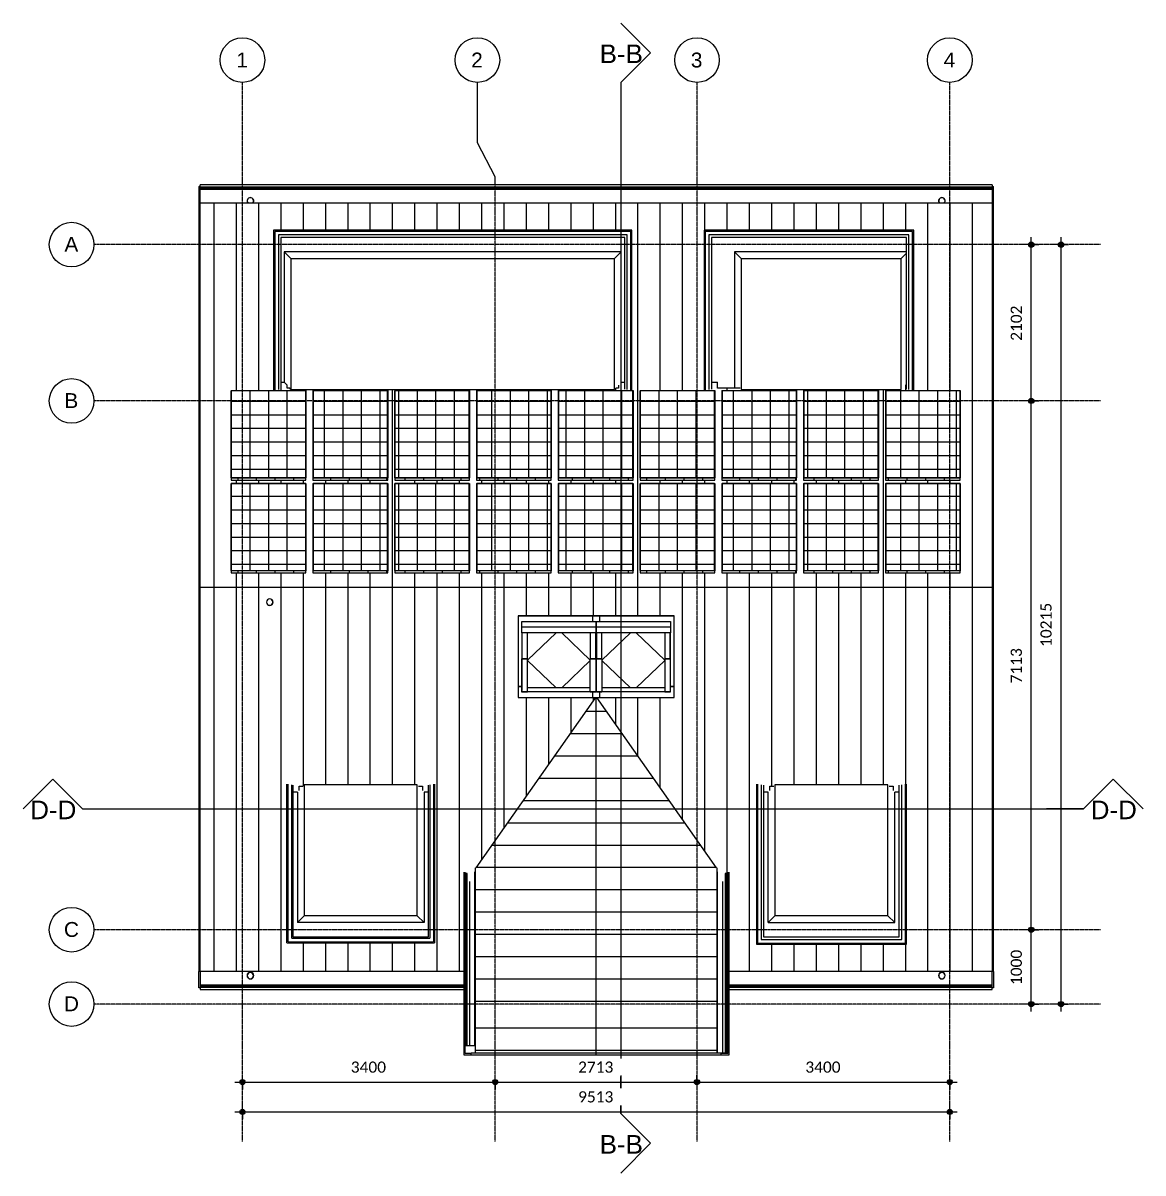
# Model space of a CAD drawing. Header units: millimetres. Extents: x -8591 to 211781, y -3000 to 31870.
# Drawn here: x 74489 to 89551, y -1411 to 14056 of the extents above; entities that cross this region are included whole.
import ezdxf

# ---------------------------------------------------------------- set-up
doc = ezdxf.new("R2010")
doc.units = ezdxf.units.MM
doc.linetypes.add('grid', pattern=[24, 15, -3, 3, -3])
for name, color, linetype, lineweight in [('A-ANNO-DIMS', 211, 'Continuous', 9), ('A-ANNO-DIMS-100', 211, 'Continuous', 9), ('A-DETL-MBND', 5, 'Continuous', 9), ('A-GENM', 13, 'Continuous', 9), ('A-GLAZ', 151, 'Continuous', 9), ('A-ROOF', 132, 'Continuous', 9), ('A-ROOF-OTLN', 132, 'Continuous', 9), ('A-ROOF-PATT', 132, 'Continuous', 35), ('G-ANNO-SYMB', 111, 'Continuous', 9), ('S-COLS', 52, 'Continuous', 9), ('S-GRID', 1, 'Continuous', 9), ('S-GRID-IDEN', 1, 'Continuous', 9)]:
    doc.layers.add(name, color=color, linetype=linetype, lineweight=lineweight)
doc.styles.add('Arial', font='arial.ttf', dxfattribs={"height": 250})
doc.styles.add('Arial_1', font='arial.ttf', dxfattribs={"height": 200})
doc.styles.add('Calibri', font='calibri.ttf', dxfattribs={"height": 150})
doc.dimstyles.new('00_BR_maatvoering_1_5mm', dxfattribs={"dimscale": 304.8, "dimtxt": 176.602264, "dimasz": 0.918635, "dimexe": 0.328084, "dimexo": 0.0625, "dimgap": 0.229659, "dimtad": 1, "dimdec": 0, "dimzin": 0, "dimdsep": 46, "dimtxsty": 'Calibri', "dimblk1": 'DOTSMALL', "dimblk2": 'DOTSMALL', "dimsah": 1, "dimcen": 0.09, "dimdle": 0.328084, "dimazin": 0, "dimtfac": 1, "dimtdec": 4, "dimtix": 1, "dimtmove": 0, "dimatfit": 3, "dimfxl": 0.328084, "dimfxlon": 1, "dimtvp": 1, "dimtfill": 1, "dimtolj": 1, "dimtzin": 0, "dimarcsym": 2})

# ---------------------------------------------------------------- blocks, each defined once
blk = doc.blocks.new('Zonnepaneel - Zonnepaneel gebouw 1000x1600-406884-Dakaanzicht')
at = {"layer": 'A-GENM'}
h = blk.add_hatch(dxfattribs=at)
h.set_pattern_fill('FP_131', color=256, style=0, pattern_type=2)
h.set_pattern_definition([(270, (3630.52, 8523.85), (250, 2e-14), []), (0, (3630.52, 8523.85), (0, 182.838), [])])
h.paths.add_polyline_path([(4634, 7937), (4634, 9111), (3628, 9111), (3628, 7937), (4229, 7937)])
h.paths.add_polyline_path([(4631, 7939), (3631, 7939), (3631, 9109), (4631, 9109), (4631, 8161)])
h = blk.add_hatch(dxfattribs=at)
h.set_pattern_fill('FP_132', color=256, style=0, pattern_type=2)
h.set_pattern_definition([(0, (4542.9, 8604.8), (0, 182.838), []), (90, (4542.9, 8604.8), (-250, 2e-14), [])])
h.paths.add_polyline_path([(4631, 7939), (4631, 9109), (3631, 9109), (3631, 7939), (4229, 7939)])
h = blk.add_hatch(dxfattribs=at)
h.set_pattern_fill('FP_130', color=256, style=0, pattern_type=2)
h.set_pattern_definition([(0, (3630.52, 7936.58), (0, 170.5), []), (90, (3630.52, 7936.58), (-250, 2e-14), [])])
h.paths.add_polyline_path([(4634, 7909), (4634, 7937), (3628, 7937), (3628, 7909), (4229, 7909)])
for p, q in [((3628, 9111), (4634, 9111)), ((3628, 9111), (3628, 7937)), ((4631, 9109), (3631, 9109)), ((3631, 7939), (3631, 9109)), ((4631, 9109), (3631, 9109)), ((3631, 9109), (3631, 7939)), ((4631, 7939), (4631, 9109)), ((4631, 7939), (4631, 9109)), ((4634, 9111), (4634, 7937)), ((4634, 7937), (3628, 7937)), ((3628, 7937), (3628, 7909)), ((3628, 7909), (4634, 7909)), ((3631, 7939), (4631, 7939)), ((3631, 7939), (4631, 7939)), ((4634, 7909), (4634, 7937))]:
    blk.add_line(p, q, dxfattribs=at)
blk = doc.blocks.new('28_EB_HWA_grote slag - TRON60x2_5-3479251-Dakaanzicht')
at = {"layer": 'A-DETL-MBND'}
for radius, start, end in [(45, 50.8296, 180), (42.5, 48.16, 180), (42.5, 180, 311.84), (45, 180, 309.1704)]:
    blk.add_arc((-127, 0), radius, start, end, dxfattribs=at)
blk = doc.blocks.new('28_EB_HWA_grote slag - TRON60x2_5-3479252-Dakaanzicht')
at = {"layer": 'A-DETL-MBND'}
for radius, start, end in [(45, 360, 180), (42.5, 0, 180), (42.5, 180, 0), (45, 180, 360)]:
    blk.add_arc((-127, 0), radius, start, end, dxfattribs=at)
blk = doc.blocks.new('28_EB_HWA_grote slag - TRON60x2_5-V26-Dakaanzicht')
at = {"layer": 'A-DETL-MBND'}
for radius, start, end in [(45, 50.8296, 180), (42.5, 48.16, 180), (42.5, 180, 311.3685), (45, 180, 309.1704)]:
    blk.add_arc((-127, 0), radius, start, end, dxfattribs=at)
blk = doc.blocks.new('roof-windowsveluxgglintegra---de - Default-2137562-Dakaanzicht')
at = {"layer": 'A-GLAZ'}
for p, q in [((-1313, 6084), (-213, 6084)), ((-1313, 6084), (-1313, 6081)), ((-213, 6081), (-1313, 6081)), ((-1313, 6081), (-1313, 5130)), ((-213, 6084), (-213, 6081)), ((-213, 6008), (-213, 6081)), ((-1263, 6008), (-263, 6008)), ((-1263, 5928), (-1263, 6008)), ((-1263, 5852), (-1263, 5928)), ((-263, 5928), (-1263, 5928)), ((-263, 6008), (-263, 5928)), ((-263, 5928), (-263, 5852)), ((-1263, 5852), (-1263, 5079)), ((-263, 5852), (-1263, 5852)), ((-1260, 5852), (-1260, 5504)), ((-801, 5852), (-1185, 5485)), ((-1185, 5504), (-1185, 5852)), ((-725, 5852), (-341, 5485)), ((-341, 5852), (-341, 5504)), ((-266, 5504), (-266, 5852)), ((-263, 5079), (-263, 5852)), ((-1260, 5504), (-1185, 5504)), ((-1260, 5067), (-1260, 5504)), ((-1185, 5504), (-1260, 5504)), ((-1185, 5067), (-1185, 5504)), ((-1185, 5482), (-801, 5116)), ((-341, 5482), (-725, 5116)), ((-341, 5504), (-266, 5504)), ((-341, 5067), (-341, 5504)), ((-266, 5504), (-341, 5504)), ((-266, 5504), (-266, 5067)), ((-1313, 5130), (-1263, 5130)), ((-1263, 5130), (-1313, 5130)), ((-1313, 5130), (-1313, 4984)), ((-341, 5113), (-1185, 5113)), ((-1313, 4984), (-267, 4984)), ((-1260, 5079), (-1263, 5079)), ((-1260, 5055), (-1260, 5067)), ((-1260, 5067), (-1185, 5067)), ((-1185, 5055), (-1260, 5055)), ((-1185, 5067), (-1185, 5055)), ((-341, 5059), (-1185, 5059)), ((-341, 5055), (-341, 5067)), ((-341, 5067), (-266, 5067)), ((-266, 5055), (-341, 5055)), ((-263, 5079), (-266, 5079)), ((-266, 5067), (-266, 5055)), ((-259, 4984), (-213, 4984)), ((-213, 4984), (-213, 5055))]:
    blk.add_line(p, q, dxfattribs=at)
blk = doc.blocks.new('28_EB_HWA_grote slag - TRON60x2_5-V27-Dakaanzicht')
at = {"layer": 'A-DETL-MBND'}
for radius, start, end in [(45, 360, 180), (45, 180, 360), (42.5, 0, 180), (42.5, 180, 360)]:
    blk.add_arc((-127, 0), radius, start, end, dxfattribs=at)
blk = doc.blocks.new('roof-windowsveluxgglintegra---de - Default-3534261-Dakaanzicht')
at = {"layer": 'A-GLAZ'}
for p, q in [((-313, 6084), (787, 6084)), ((-313, 6081), (-313, 6084)), ((787, 6081), (-313, 6081)), ((-313, 6081), (-313, 6008)), ((787, 6081), (787, 6084)), ((787, 5130), (787, 6081)), ((-263, 6008), (737, 6008)), ((-263, 5928), (-263, 6008)), ((-263, 5852), (-263, 5928)), ((737, 5928), (-263, 5928)), ((737, 6008), (737, 5928)), ((737, 5928), (737, 5852)), ((-263, 5852), (-263, 5079)), ((737, 5852), (-263, 5852)), ((-260, 5852), (-260, 5504)), ((199, 5852), (-185, 5485)), ((-185, 5504), (-185, 5852)), ((275, 5852), (659, 5485)), ((659, 5852), (659, 5504)), ((734, 5504), (734, 5852)), ((737, 5079), (737, 5852)), ((-260, 5504), (-185, 5504)), ((-260, 5067), (-260, 5504)), ((-185, 5504), (-260, 5504)), ((-185, 5504), (-185, 5067)), ((-185, 5482), (199, 5116)), ((659, 5482), (275, 5116)), ((659, 5504), (734, 5504)), ((659, 5504), (659, 5067)), ((734, 5504), (659, 5504)), ((734, 5504), (734, 5067)), ((659, 5113), (-185, 5113)), ((737, 5130), (787, 5130)), ((787, 5130), (737, 5130)), ((787, 4984), (787, 5130)), ((-313, 5055), (-313, 4984)), ((-313, 4984), (-267, 4984)), ((-260, 5079), (-263, 5079)), ((-260, 5055), (-260, 5067)), ((-260, 5067), (-185, 5067)), ((-185, 5055), (-260, 5055)), ((-259, 4984), (787, 4984)), ((-185, 5067), (-185, 5055)), ((659, 5059), (-185, 5059)), ((659, 5067), (734, 5067)), ((659, 5055), (659, 5067)), ((734, 5055), (659, 5055)), ((737, 5079), (734, 5079)), ((734, 5067), (734, 5055))]:
    blk.add_line(p, q, dxfattribs=at)
blk = doc.blocks.new('Grid - r_3_0mm-1753543-Dakaanzicht')
at = {"layer": 'S-GRID-IDEN'}
blk.add_circle((0, 0), 3, dxfattribs=at)
blk = doc.blocks.new('Section - gesloten pijl _ viewname _ sheetnumber-464714-Dakaanzicht')
at = {"layer": 'G-ANNO-SYMB'}
for p, q in [((-4, 4), (-8, 0)), ((0, 0), (-4, 4)), ((0, 0), (5, 0))]:
    blk.add_line(p, q, dxfattribs=at)
blk = doc.blocks.new('DIMBLOCK45-Dakaanzicht')
at = {"layer": 'A-ANNO-DIMS-100'}
h = blk.add_hatch(color=256, dxfattribs=at)
edge = h.paths.add_edge_path()
edge.add_arc((77440, -189), 35, 0, 360)
h = blk.add_hatch(color=256, dxfattribs=at)
edge = h.paths.add_edge_path()
edge.add_arc((80840, -189), 35, 0, 360)
for p, q in [((77440, -189), (77440, -89)), ((80840, -189), (80840, -89)), ((77340, -189), (80840, -189)), ((77440, -189), (77440, -289)), ((80840, -189), (80840, -289))]:
    blk.add_line(p, q, dxfattribs=at)
for centre in [(77440, -189), (80840, -189)]:
    blk.add_circle(centre, 35, dxfattribs=at)
at = {"layer": 'A-ANNO-DIMS-100', "color": 0, "insert": (78897, 88), "char_height": 150, "width": 583.66, "attachment_point": 1, "line_spacing_factor": 1.158048, "style": 'Calibri', "bg_fill": 3, "box_fill_scale": 1.25, "bg_fill_color": 256, "bg_fill_true_color": 13158600, "bg_fill_transparency": 0}
blk.add_mtext('3400', dxfattribs=at)
blk = doc.blocks.new('_DotSmall')
at = {"color": 0, "linetype": 'ByBlock', "const_width": 0.5}
blk.add_lwpolyline([(-0.0625, 0, 1), (0.0625, 0, 1)], format="xyb", close=True, dxfattribs=at)
blk = doc.blocks.new('DIMBLOCK46-Dakaanzicht')
at = {"layer": 'A-ANNO-DIMS-100'}
h = blk.add_hatch(color=256, dxfattribs=at)
edge = h.paths.add_edge_path()
edge.add_arc((80840, -189), 35, 0, 360)
h = blk.add_hatch(color=256, dxfattribs=at)
edge = h.paths.add_edge_path()
edge.add_arc((83553, -189), 35, 0, 360)
for p, q in [((80840, -189), (80840, -89)), ((83553, -189), (83553, -89)), ((80840, -189), (83553, -189)), ((80840, -189), (80840, -289)), ((83553, -189), (83553, -289))]:
    blk.add_line(p, q, dxfattribs=at)
for centre in [(80840, -189), (83553, -189)]:
    blk.add_circle(centre, 35, dxfattribs=at)
at = {"layer": 'A-ANNO-DIMS-100', "color": 0, "insert": (81954, 88), "char_height": 150, "width": 583.66, "attachment_point": 1, "line_spacing_factor": 1.158048, "style": 'Calibri', "bg_fill": 3, "box_fill_scale": 1.25, "bg_fill_color": 256, "bg_fill_true_color": 13158600, "bg_fill_transparency": 0}
blk.add_mtext('2713', dxfattribs=at)
blk = doc.blocks.new('DIMBLOCK47-Dakaanzicht')
at = {"layer": 'A-ANNO-DIMS-100'}
h = blk.add_hatch(color=256, dxfattribs=at)
edge = h.paths.add_edge_path()
edge.add_arc((83553, -189), 35, 0, 360)
h = blk.add_hatch(color=256, dxfattribs=at)
edge = h.paths.add_edge_path()
edge.add_arc((86953, -189), 35, 0, 360)
for p, q in [((83553, -189), (83553, -89)), ((86953, -189), (86953, -89)), ((83553, -189), (87053, -189)), ((83553, -189), (83553, -289)), ((86953, -189), (86953, -289))]:
    blk.add_line(p, q, dxfattribs=at)
for centre in [(83553, -189), (86953, -189)]:
    blk.add_circle(centre, 35, dxfattribs=at)
at = {"layer": 'A-ANNO-DIMS-100', "color": 0, "insert": (85010, 88), "char_height": 150, "width": 583.66, "attachment_point": 1, "line_spacing_factor": 1.158048, "style": 'Calibri', "bg_fill": 3, "box_fill_scale": 1.25, "bg_fill_color": 256, "bg_fill_true_color": 13158600, "bg_fill_transparency": 0}
blk.add_mtext('3400', dxfattribs=at)
blk = doc.blocks.new('DIMBLOCK48-Dakaanzicht')
at = {"layer": 'A-ANNO-DIMS-100'}
h = blk.add_hatch(color=256, dxfattribs=at)
edge = h.paths.add_edge_path()
edge.add_arc((77440, -589), 35, 0, 360)
h = blk.add_hatch(color=256, dxfattribs=at)
edge = h.paths.add_edge_path()
edge.add_arc((86953, -589), 35, 0, 360)
for p, q in [((77340, -589), (87053, -589)), ((77440, -589), (77440, -489)), ((77440, -589), (77440, -689)), ((86953, -589), (86953, -489)), ((86953, -589), (86953, -689))]:
    blk.add_line(p, q, dxfattribs=at)
for centre in [(77440, -589), (86953, -589)]:
    blk.add_circle(centre, 35, dxfattribs=at)
at = {"layer": 'A-ANNO-DIMS-100', "color": 0, "insert": (81954, -312), "char_height": 150, "width": 583.66, "attachment_point": 1, "line_spacing_factor": 1.158048, "style": 'Calibri', "bg_fill": 3, "box_fill_scale": 1.25, "bg_fill_color": 256, "bg_fill_true_color": 13158600, "bg_fill_transparency": 0}
blk.add_mtext('9513', dxfattribs=at)
blk = doc.blocks.new('DIMBLOCK49-Dakaanzicht')
at = {"layer": 'A-ANNO-DIMS-100'}
h = blk.add_hatch(color=256, dxfattribs=at)
edge = h.paths.add_edge_path()
edge.add_arc((88049, 1860), 35, 0, 360)
h = blk.add_hatch(color=256, dxfattribs=at)
edge = h.paths.add_edge_path()
edge.add_arc((88049, 860), 35, 0, 360)
for p, q in [((88049, 1860), (87949, 1860)), ((88049, 760), (88049, 1860)), ((88049, 1860), (88149, 1860)), ((88049, 860), (87949, 860)), ((88049, 860), (88149, 860))]:
    blk.add_line(p, q, dxfattribs=at)
for centre in [(88049, 1860), (88049, 860)]:
    blk.add_circle(centre, 35, dxfattribs=at)
at = {"layer": 'A-ANNO-DIMS-100', "color": 0, "insert": (87772, 1117), "char_height": 150, "width": 583.66, "attachment_point": 1, "rotation": 90, "line_spacing_factor": 1.158048, "style": 'Calibri', "bg_fill": 3, "box_fill_scale": 1.25, "bg_fill_color": 256, "bg_fill_true_color": 13158600, "bg_fill_transparency": 0}
blk.add_mtext('1000', dxfattribs=at)
blk = doc.blocks.new('DIMBLOCK50-Dakaanzicht')
at = {"layer": 'A-ANNO-DIMS-100'}
h = blk.add_hatch(color=256, dxfattribs=at)
edge = h.paths.add_edge_path()
edge.add_arc((88049, 8973), 35, 0, 360)
h = blk.add_hatch(color=256, dxfattribs=at)
edge = h.paths.add_edge_path()
edge.add_arc((88049, 1860), 35, 0, 360)
for p, q in [((88049, 8973), (87949, 8973)), ((88049, 1860), (88049, 8973)), ((88049, 8973), (88149, 8973)), ((88049, 1860), (87949, 1860)), ((88049, 1860), (88149, 1860))]:
    blk.add_line(p, q, dxfattribs=at)
for centre in [(88049, 8973), (88049, 1860)]:
    blk.add_circle(centre, 35, dxfattribs=at)
at = {"layer": 'A-ANNO-DIMS-100', "color": 0, "insert": (87772, 5174), "char_height": 150, "width": 583.66, "attachment_point": 1, "rotation": 90, "line_spacing_factor": 1.158048, "style": 'Calibri', "bg_fill": 3, "box_fill_scale": 1.25, "bg_fill_color": 256, "bg_fill_true_color": 13158600, "bg_fill_transparency": 0}
blk.add_mtext('7113', dxfattribs=at)
blk = doc.blocks.new('DIMBLOCK51-Dakaanzicht')
at = {"layer": 'A-ANNO-DIMS-100'}
h = blk.add_hatch(color=256, dxfattribs=at)
edge = h.paths.add_edge_path()
edge.add_arc((88049, 11075), 35, 0, 360)
h = blk.add_hatch(color=256, dxfattribs=at)
edge = h.paths.add_edge_path()
edge.add_arc((88049, 8973), 35, 0, 360)
for p, q in [((88049, 8973), (88049, 11175)), ((88049, 11075), (87949, 11075)), ((88049, 11075), (88149, 11075)), ((88049, 8973), (87949, 8973)), ((88049, 8973), (88149, 8973))]:
    blk.add_line(p, q, dxfattribs=at)
for centre in [(88049, 11075), (88049, 8973)]:
    blk.add_circle(centre, 35, dxfattribs=at)
at = {"layer": 'A-ANNO-DIMS-100', "color": 0, "insert": (87772, 9781), "char_height": 150, "width": 583.66, "attachment_point": 1, "rotation": 90, "line_spacing_factor": 1.158048, "style": 'Calibri', "bg_fill": 3, "box_fill_scale": 1.25, "bg_fill_color": 256, "bg_fill_true_color": 13158600, "bg_fill_transparency": 0}
blk.add_mtext('2102', dxfattribs=at)
blk = doc.blocks.new('DIMBLOCK52-Dakaanzicht')
at = {"layer": 'A-ANNO-DIMS-100'}
h = blk.add_hatch(color=256, dxfattribs=at)
edge = h.paths.add_edge_path()
edge.add_arc((88449, 11075), 35, 0, 360)
h = blk.add_hatch(color=256, dxfattribs=at)
edge = h.paths.add_edge_path()
edge.add_arc((88449, 860), 35, 0, 360)
for p, q in [((88449, 760), (88449, 11175)), ((88449, 11075), (88349, 11075)), ((88449, 11075), (88549, 11075)), ((88449, 860), (88349, 860)), ((88449, 860), (88549, 860))]:
    blk.add_line(p, q, dxfattribs=at)
for centre in [(88449, 11075), (88449, 860)]:
    blk.add_circle(centre, 35, dxfattribs=at)
at = {"layer": 'A-ANNO-DIMS-100', "color": 0, "insert": (88172, 5664), "char_height": 150, "width": 729.57, "attachment_point": 1, "rotation": 90, "line_spacing_factor": 1.158048, "style": 'Calibri', "bg_fill": 3, "box_fill_scale": 1.25, "bg_fill_color": 256, "bg_fill_true_color": 13158600, "bg_fill_transparency": 0}
blk.add_mtext('10215', dxfattribs=at)

msp = doc.modelspace()

# ---------------------------------------------------------------- hatches: boundary and pattern name
at = {"layer": 'A-ROOF-PATT', "lineweight": 9}
h = msp.add_hatch(dxfattribs=at)
h.set_pattern_fill('FP_90', color=256, style=0, pattern_type=2)
h.set_pattern_definition([(270, (82459.56, 4745.2), (300, 2e-14), [])])
h.paths.add_polyline_path([(78258.1, 6467.8), (87521.7, 6467.8), (87521.7, 11633.8), (76871.9, 11633.8), (76871.9, 6467.8), (77611.5, 6467.8)])
h.paths.add_polyline_path([(85993.1, 6661.6), (84987.1, 6661.6), (84987.1, 7863.4), (85993.1, 7863.4), (85993.1, 6665.8)])
h.paths.add_polyline_path([(87090.1, 6661.6), (86087.1, 6661.6), (86087.1, 7863.4), (87093.1, 7863.4), (87093.1, 6661.6)])
h.paths.add_polyline_path([(84893.1, 6661.6), (83887.1, 6661.6), (83887.1, 7863.4), (84893.1, 7863.4), (84893.1, 6665.8)])
h.paths.add_polyline_path([(83793.1, 6661.6), (82787.1, 6661.6), (82787.1, 7863.4), (83793.1, 7863.4), (83793.1, 6665.8)])
h.paths.add_polyline_path([(82690.1, 6661.6), (81687.1, 6661.6), (81687.1, 7863.4), (82693.1, 7863.4), (82693.1, 6661.6)])
h.paths.add_polyline_path([(80619.1, 6661.6), (80587.1, 6661.6), (80587.1, 7863.4), (81593.1, 7863.4), (81593.1, 6661.6), (80622.1, 6661.6)])
h.paths.add_polyline_path([(80493.1, 6661.6), (79487.1, 6661.6), (79487.1, 7863.4), (80493.1, 7863.4), (80493.1, 6663.7)])
h.paths.add_polyline_path([(79390.1, 6661.6), (78387.1, 6661.6), (78387.1, 7863.4), (79393.1, 7863.4), (79393.1, 6661.6)])
h.paths.add_polyline_path([(77287.1, 6661.6), (77287.1, 7863.4), (78293.1, 7863.4), (78293.1, 6661.6), (77290.1, 6661.6)])
h.paths.add_polyline_path([(85680.4, 7909.3), (84987.1, 7909.3), (84987.1, 9111.1), (85993.1, 9111.1), (85993.1, 7909.3), (85705.9, 7909.3)])
h.paths.add_polyline_path([(87090.1, 7909.3), (86087.1, 7909.3), (86087.1, 9111.1), (87093.1, 9111.1), (87093.1, 7909.3)])
h.paths.add_polyline_path([(84167.5, 7909.3), (83887.1, 7909.3), (83887.1, 9111.1), (84893.1, 9111.1), (84893.1, 7909.3), (84671.8, 7909.3)])
h.paths.add_polyline_path([(82693.1, 7909.3), (81687.1, 7909.3), (81687.1, 9111.1), (82693.1, 9111.1), (82693.1, 7913.5)])
h.paths.add_polyline_path([(83793.1, 7909.3), (82787.1, 7909.3), (82787.1, 9111.1), (83793.1, 9111.1), (83793.1, 7913.5)])
h.paths.add_polyline_path([(81561.1, 7909.3), (80587.1, 7909.3), (80587.1, 9111.1), (81593.1, 9111.1), (81593.1, 7909.3), (81590.1, 7909.3)])
h.paths.add_polyline_path([(77533.5, 7909.3), (77287.1, 7909.3), (77287.1, 9111.1), (78293.1, 9111.1), (78293.1, 7909.3), (77611.5, 7909.3)])
h.paths.add_polyline_path([(78390.1, 7909.3), (78387.1, 7909.3), (78387.1, 9111.1), (79393.1, 9111.1), (79393.1, 7909.3), (78419.1, 7909.3)])
h.paths.add_polyline_path([(80458.1, 7909.3), (79487.1, 7909.3), (79487.1, 9111.1), (80493.1, 9111.1), (80493.1, 7909.3), (80461.1, 7909.3)])
h.paths.add_polyline_path([(83663.2, 9115.6), (83649.8, 9115.6), (83649.8, 11268.8), (86467.8, 11268.8), (86467.8, 9115.6), (86452.8, 9115.6), (86452.8, 9127.4), (86404.3, 9127.4), (86404.3, 9129), (86370.8, 9129), (86370.8, 9203.1), (86300.8, 9127.9), (84148.8, 9127.9), (84132.4, 9145.4), (83830.8, 9145.4), (83830.8, 9224.5), (83746.8, 9224.5), (83746.8, 9129), (83713.3, 9129), (83713.3, 9127.4), (83664.8, 9127.4), (83664.8, 9115.6)])
h.paths.add_polyline_path([(82677.8, 9115.6), (82662.8, 9115.6), (82662.8, 9127.4), (82614.3, 9127.4), (82614.3, 9129), (82580.8, 9129), (82580.8, 9224.5), (82534.8, 9224.5), (82496.8, 9183.7), (82496.8, 9145.4), (82461.1, 9145.4), (82444.8, 9127.9), (78092.8, 9127.9), (78076.5, 9145.4), (78040.8, 9145.4), (78040.8, 9183.7), (78002.8, 9224.5), (77956.8, 9224.5), (77956.8, 9129), (77923.3, 9127.9), (77923.3, 9127.4), (77874.8, 9127.4), (77874.8, 9115.6), (77859.8, 9115.6), (77859.8, 11268.8), (82677.8, 11268.8), (82677.8, 9127.4)])
h = msp.add_hatch(dxfattribs=at)
h.set_pattern_fill('FP_91', color=256, style=0, pattern_type=2)
h.set_pattern_definition([(90, (82459.56, 1271.46), (-300, 2e-14), [])])
h.paths.add_polyline_path([(84167.5, 1301.9), (87521.7, 1301.9), (87521.7, 6467.8), (76871.9, 6467.8), (76871.9, 1301.9), (80418.3, 1301.9), (80418.3, 2633.2), (80437.3, 2633.2), (80437.3, 1301.9), (80445.3, 1301.9), (80445.3, 2625.8), (80458, 2625.8), (80458, 2615.6), (80460.4, 2615.6), (80498.5, 2508.9), (80567.1, 2508.9), (80567.1, 2639.4), (80570.3, 2639.4), (80570.3, 2693), (80577.8, 2693), (82187.5, 4983.7), (81146.8, 4983.7), (81146.8, 6084.1), (83246.8, 6084.1), (83246.8, 4983.7), (82206.1, 4983.7), (83815.7, 2693), (83823.3, 2693), (83823.3, 2639.4), (83826.4, 2639.4), (83826.4, 2508.9), (83895.1, 2508.9), (83933.2, 2615.6), (83935.6, 2615.6), (83935.6, 2625.8), (83948.3, 2625.8), (83948.3, 1301.9), (83967.4, 1301.9), (83967.4, 2633.2), (83986.4, 2633.2), (83986.4, 1301.9)])
h.paths.add_polyline_path([(85951.8, 1666.9), (84352.8, 1666.9), (84352.8, 3820), (84367.8, 3820), (84367.8, 3808.2), (84416.3, 3808.2), (84416.3, 3806.6), (84449.8, 3806.6), (84449.8, 3711.2), (84511.8, 3711.2), (84533.8, 3734.8), (84533.8, 3790.2), (84585.5, 3790.2), (84601.8, 3807.7), (86121.8, 3807.7), (86138.1, 3790.2), (86189.8, 3790.2), (86189.8, 3734.8), (86211.8, 3711.2), (86273.8, 3711.2), (86273.8, 3806.6), (86307.3, 3806.6), (86307.3, 3808.2), (86355.8, 3808.2), (86355.8, 3820), (86370.8, 3820), (86370.8, 1666.9), (86184.7, 1666.9)])
h.paths.add_polyline_path([(78038.8, 1682.9), (78038.8, 3820), (78053.8, 3820), (78053.8, 3808.2), (78102.3, 3808.2), (78102.3, 3806.6), (78119.8, 3806.6), (78119.8, 3711.2), (78181.8, 3711.2), (78203.8, 3734.8), (78203.8, 3790.2), (78255.5, 3790.2), (78271.8, 3807.7), (79791.8, 3807.7), (79808.1, 3790.2), (79859.8, 3790.2), (79859.8, 3734.8), (79881.8, 3711.2), (79943.8, 3711.2), (79943.8, 3806.6), (79961.3, 3806.6), (79961.3, 3808.2), (80009.8, 3808.2), (80009.8, 3820), (80024.8, 3820), (80024.8, 1682.9), (78040.3, 1682.9)])
h.paths.add_polyline_path([(77806.8, 6222.4), (77784.6, 6228.4), (77768, 6245.6), (77762.3, 6266.9), (77768.3, 6289.1), (77785.6, 6305.6), (77806.8, 6311.3), (77829, 6305.4), (77845.6, 6288.1), (77851.2, 6266.9), (77845.3, 6244.6), (77828, 6228.1), (77811.3, 6223.6)])
h.paths.add_polyline_path([(77806.8, 6224.4), (77829, 6231.1), (77843.6, 6245.6), (77849.2, 6266.9), (77842.6, 6289.1), (77828, 6303.6), (77806.8, 6309.3), (77784.6, 6302.6), (77770, 6288.1), (77764.3, 6266.9), (77771, 6244.6), (77785.6, 6230.1), (77792, 6228.4)])
h = msp.add_hatch(dxfattribs=at)
h.set_pattern_fill('FP_133', color=256, style=0, pattern_type=2)
h.set_pattern_definition([(0, (81620.13, 0), (0, 300), [])])
h.paths.add_polyline_path([(80577.8, 800.4), (82196.8, 800.4), (82196.8, 4989.6), (82192.6, 4983.7), (82187.5, 4983.7), (80577.8, 2693), (80577.8, 1037.2)])
h = msp.add_hatch(dxfattribs=at)
h.set_pattern_fill('FP_134', color=256, style=0, pattern_type=2)
h.set_pattern_definition([(180, (82963.77, 0), (-4e-14, -300), [])])
h.paths.add_polyline_path([(82196.8, 800.4), (83815.7, 800.4), (83815.7, 2693), (82206.1, 4983.7), (82200.9, 4983.7), (82196.8, 4989.6), (82196.8, 1892.1)])
h = msp.add_hatch(dxfattribs=at)
h.set_pattern_fill('FP_135', color=256, style=0, pattern_type=2)
h.set_pattern_definition([(0, (81619.6, -60), (0, 300), [])])
h.paths.add_polyline_path([(80570.3, 202.4), (82196.8, 202.4), (82196.8, 800.4), (80577.8, 800.4), (80577.8, 230.5), (80570.3, 230.5)])
h = msp.add_hatch(dxfattribs=at)
h.set_pattern_fill('FP_136', color=256, style=0, pattern_type=2)
h.set_pattern_definition([(180, (82963.24, -60), (-4e-14, -300), [])])
h.paths.add_polyline_path([(83663.2, 202.4), (83815.7, 202.4), (83815.7, 800.4), (82196.8, 800.4), (82196.8, 202.4)])

# ---------------------------------------------------------------- linework, layer by layer
at = {"layer": 'A-DETL-MBND'}
for p, q in [((76852.9, 11855.8), (76871.9, 11855.8)), ((76852.9, 11855.8), (76852.9, 11635.7)), ((87521.7, 11880.3), (76871.9, 11880.3)), ((76871.9, 11635.7), (76871.9, 11880.3)), ((76871.9, 11853.2), (87521.7, 11853.2)), ((87521.7, 11828.1), (76871.9, 11828.1)), ((87521.7, 11814.3), (76871.9, 11814.3)), ((87521.7, 11880.3), (87521.7, 11635.7)), ((87521.7, 11854.7), (87540.7, 11854.7)), ((87540.7, 11635.7), (87540.7, 11854.7)), ((78092.8, 10888.8), (82444.8, 10888.8)), ((78092.8, 10888.8), (78092.8, 9127.9)), ((82444.8, 9127.9), (82444.8, 10888.8)), ((84148.8, 10888.8), (86300.8, 10888.8)), ((84148.8, 10888.8), (84148.8, 9127.9)), ((86300.8, 9127.9), (86300.8, 10888.8)), ((77956.8, 9224.5), (78002.8, 9224.5)), ((78092.8, 9127.9), (82444.8, 9127.9)), ((82534.8, 9224.5), (82580.8, 9224.5)), ((83746.8, 9224.5), (83830.8, 9224.5)), ((84148.8, 9127.9), (86300.8, 9127.9)), ((79791.8, 3807.7), (78271.8, 3807.7)), ((78271.8, 3807.7), (78271.8, 2046.9)), ((79791.8, 2046.9), (79791.8, 3807.7)), ((86121.8, 3807.7), (84601.8, 3807.7)), ((84601.8, 3807.7), (84601.8, 2046.9)), ((86121.8, 2046.9), (86121.8, 3807.7)), ((78181.8, 3711.2), (78119.8, 3711.2)), ((79943.8, 3711.2), (79881.8, 3711.2)), ((84511.8, 3711.2), (84449.8, 3711.2)), ((86273.8, 3711.2), (86211.8, 3711.2)), ((80418.3, 2633.2), (80418.3, 177.4)), ((80437.3, 196.4), (80437.3, 2633.2)), ((80567.1, 300.2), (80567.1, 2639.4)), ((80570.3, 2693), (80570.3, 230.5)), ((83823.3, 202.4), (83823.3, 2693)), ((83826.4, 2639.4), (83826.4, 202.4)), ((83967.4, 2633.2), (83967.4, 196.4)), ((83986.4, 177.4), (83986.4, 2633.2)), ((80445.3, 300.2), (80445.3, 2625.8)), ((80458, 300.2), (80458, 2625.8)), ((80460.4, 300.2), (80460.4, 2615.6)), ((80498.5, 300.2), (80498.5, 2508.9)), ((83895.1, 2508.9), (83895.1, 202.4)), ((83933.2, 2615.6), (83933.2, 202.4)), ((83935.6, 2625.8), (83935.6, 202.4)), ((83948.3, 2625.8), (83948.3, 202.4)), ((79791.8, 2046.9), (78271.8, 2046.9)), ((86121.8, 2046.9), (84601.8, 2046.9)), ((76852.9, 1081), (76852.9, 1300)), ((76871.9, 1300), (76871.9, 1055.3)), ((87521.7, 1055.3), (87521.7, 1300)), ((87540.7, 1300), (87540.7, 1081)), ((76871.9, 1121.3), (80418.3, 1121.3)), ((76871.9, 1107.6), (80418.3, 1107.6)), ((80437.3, 1121.3), (80445.3, 1121.3)), ((80437.3, 1107.6), (80445.3, 1107.6)), ((83948.3, 1121.3), (83967.4, 1121.3)), ((83948.3, 1107.6), (83967.4, 1107.6)), ((83986.4, 1121.3), (87521.7, 1121.3)), ((83986.4, 1107.6), (87521.7, 1107.6)), ((76871.9, 1081), (76852.9, 1081)), ((80418.3, 1082.4), (76871.9, 1082.4)), ((76871.9, 1055.3), (80418.3, 1055.3)), ((80445.3, 1082.4), (80437.3, 1082.4)), ((80437.3, 1055.3), (80445.3, 1055.3)), ((83967.4, 1082.4), (83948.3, 1082.4)), ((83948.3, 1055.3), (83967.4, 1055.3)), ((87521.7, 1082.4), (83986.4, 1082.4)), ((83986.4, 1055.3), (87521.7, 1055.3)), ((87540.7, 1081), (87521.7, 1081)), ((80418.3, 177.4), (80518.3, 177.4)), ((80518.3, 196.4), (80437.3, 196.4)), ((80570.3, 300.2), (80445.3, 300.2)), ((80577.8, 230.5), (80570.3, 230.5)), ((83948.3, 202.4), (83875.3, 202.4)), ((83967.4, 196.4), (83875.3, 196.4)), ((83875.3, 177.4), (83986.4, 177.4))]:
    msp.add_line(p, q, dxfattribs=at)
at = {"layer": 'A-ROOF'}
for p, q in [((87521.7, 11633.8), (76871.9, 11633.8)), ((78040.8, 9183.7), (78002.8, 9224.5)), ((78040.8, 9145.4), (78040.8, 9183.7)), ((78076.5, 9145.4), (78040.8, 9145.4)), ((78092.8, 9127.9), (78076.5, 9145.4)), ((82496.8, 9145.4), (82461.1, 9145.4)), ((82496.8, 9183.7), (82496.8, 9145.4)), ((83830.8, 9145.4), (83830.8, 9224.5)), ((84132.4, 9145.4), (83830.8, 9145.4)), ((76871.9, 6467.8), (87521.7, 6467.8)), ((82187.5, 4983.7), (80577.8, 2693)), ((82196.8, 202.4), (82196.8, 4989.6)), ((83815.7, 2693), (82206.1, 4983.7)), ((78203.8, 3790.2), (78255.5, 3790.2)), ((78203.8, 3734.8), (78203.8, 3790.2)), ((79808.1, 3790.2), (79859.8, 3790.2)), ((79859.8, 3790.2), (79859.8, 3734.8)), ((84533.8, 3790.2), (84585.5, 3790.2)), ((84533.8, 3734.8), (84533.8, 3790.2)), ((86138.1, 3790.2), (86189.8, 3790.2)), ((86189.8, 3790.2), (86189.8, 3734.8)), ((76871.9, 1301.9), (80418.3, 1301.9)), ((80437.3, 1301.9), (80445.3, 1301.9)), ((83948.3, 1301.9), (83967.4, 1301.9)), ((83986.4, 1301.9), (87521.7, 1301.9)), ((80570.3, 230.5), (80570.3, 202.4))]:
    msp.add_line(p, q, dxfattribs=at)
at = {"layer": 'A-ROOF-OTLN'}
for p, q in [((76852.9, 11635.7), (76871.9, 11635.7)), ((76852.9, 11635.7), (76852.9, 1300)), ((76871.9, 1300), (76871.9, 11635.7)), ((87521.7, 11635.7), (87540.7, 11635.7)), ((87521.7, 11635.7), (87521.7, 1300)), ((87540.7, 1300), (87540.7, 11635.7)), ((82677.8, 11268.8), (77859.8, 11268.8)), ((77859.8, 11268.8), (77859.8, 9115.6)), ((82662.8, 11253.8), (77874.8, 11253.8)), ((77874.8, 11253.8), (77874.8, 9115.6)), ((82614.3, 11205.3), (77923.3, 11205.3)), ((77923.3, 11205.3), (77923.3, 9127.4)), ((82580.8, 11171.8), (77956.8, 11171.8)), ((77956.8, 11171.8), (77956.8, 9129)), ((82580.8, 9129), (82580.8, 11171.8)), ((82614.3, 9127.4), (82614.3, 11205.3)), ((82662.8, 9115.6), (82662.8, 11253.8)), ((82677.8, 9115.6), (82677.8, 11268.8)), ((86467.8, 11268.8), (83649.8, 11268.8)), ((83649.8, 11268.8), (83649.8, 9115.6)), ((86452.8, 11253.8), (83664.8, 11253.8)), ((83664.8, 11253.8), (83664.8, 9115.6)), ((86404.3, 11205.3), (83713.3, 11205.3)), ((83713.3, 11205.3), (83713.3, 9127.4)), ((86370.8, 11171.8), (83746.8, 11171.8)), ((83746.8, 11171.8), (83746.8, 9129)), ((86370.8, 9129), (86370.8, 11171.8)), ((86404.3, 9127.4), (86404.3, 11205.3)), ((86452.8, 9115.6), (86452.8, 11253.8)), ((86467.8, 9115.6), (86467.8, 11268.8)), ((78092.8, 10888.8), (78002.8, 10978.8)), ((82534.8, 10978.8), (78002.8, 10978.8)), ((78002.8, 10978.8), (78002.8, 9224.5)), ((82444.8, 10888.8), (82534.8, 10978.8)), ((82534.8, 9224.5), (82534.8, 10978.8)), ((84148.8, 10888.8), (84058.8, 10978.8)), ((86370.8, 10978.8), (84058.8, 10978.8)), ((84058.8, 10978.8), (84058.8, 9145.4)), ((86300.8, 10888.8), (86370.8, 10958.8)), ((76852.9, 6467.8), (76871.9, 6467.8)), ((87540.7, 6467.8), (87521.7, 6467.8)), ((78038.8, 1682.9), (78038.8, 3820)), ((78053.8, 1697.9), (78053.8, 3820)), ((78102.3, 1746.4), (78102.3, 3808.2)), ((78119.8, 3806.6), (78119.8, 1763.9)), ((79943.8, 1763.9), (79943.8, 3806.6)), ((79961.3, 3808.2), (79961.3, 1746.4)), ((80009.8, 3820), (80009.8, 1697.9)), ((80024.8, 3820), (80024.8, 1682.9)), ((84352.8, 3820), (84352.8, 1666.9)), ((84367.8, 3820), (84367.8, 1681.9)), ((84416.3, 3808.2), (84416.3, 1730.4)), ((84449.8, 3806.6), (84449.8, 1763.9)), ((86273.8, 1763.9), (86273.8, 3806.6)), ((86307.3, 1730.4), (86307.3, 3808.2)), ((86355.8, 1681.9), (86355.8, 3820)), ((86370.8, 1666.9), (86370.8, 3820)), ((78181.8, 3711.2), (78181.8, 1956.9)), ((79881.8, 3711.2), (79881.8, 1956.9)), ((84511.8, 1956.9), (84511.8, 3711.2)), ((86211.8, 1956.9), (86211.8, 3711.2)), ((78181.8, 1956.9), (78271.8, 2046.9)), ((79881.8, 1956.9), (79791.8, 2046.9)), ((84601.8, 2046.9), (84511.8, 1956.9)), ((86121.8, 2046.9), (86211.8, 1956.9)), ((79881.8, 1956.9), (78181.8, 1956.9)), ((84511.8, 1956.9), (86211.8, 1956.9)), ((78102.3, 1746.4), (79961.3, 1746.4)), ((78119.8, 1763.9), (79943.8, 1763.9)), ((84416.3, 1730.4), (86307.3, 1730.4)), ((84449.8, 1763.9), (86273.8, 1763.9)), ((78038.8, 1682.9), (80024.8, 1682.9)), ((78053.8, 1697.9), (80009.8, 1697.9)), ((84352.8, 1666.9), (86370.8, 1666.9)), ((84367.8, 1681.9), (86355.8, 1681.9)), ((76871.9, 1300), (76852.9, 1300)), ((87540.7, 1300), (87521.7, 1300)), ((80518.3, 177.4), (80518.3, 202.4)), ((83875.3, 202.4), (80518.3, 202.4)), ((80518.3, 177.4), (83875.3, 177.4)), ((82196.8, 177.4), (82196.8, 202.4)), ((83875.3, 202.4), (83875.3, 177.4))]:
    msp.add_line(p, q, dxfattribs=at)
at = {"layer": 'G-ANNO-SYMB'}
for p, q in [((82526.8, 13255.8), (82526.8, -611.2)), ((75289, 3486.7), (88751.3, 3486.7))]:
    msp.add_line(p, q, dxfattribs=at)
at = {"layer": 'S-COLS'}
for radius, start, end in [(44.4, 0, 180), (44.4, 180, 360), (42.4, 0, 180), (42.4, 180, 0)]:
    msp.add_arc((77806.8, 6266.9), radius, start, end, dxfattribs=at)
at = {"layer": 'S-GRID', "linetype": 'grid'}
for p, q in [((77440.3, -988.7), (77440.3, 13256.3)), ((83553.3, -988.7), (83553.3, 13256.3)), ((86953.3, -988.7), (86953.3, 13256.3)), ((80840.3, -988.7), (80840.3, 11986.3)), ((88981.1, 11075.3), (75443, 11075.3)), ((88981.1, 8973.5), (75443, 8973.5)), ((88981.1, 1860.4), (75443, 1860.4)), ((88981.1, 860.4), (75443, 860.4))]:
    msp.add_line(p, q, dxfattribs=at)
at = {"layer": 'S-GRID'}
for p, q in [((80599.4, 12442.2), (80599.4, 13256.3)), ((80840.3, 11986.3), (80599.4, 12442.2))]:
    msp.add_line(p, q, dxfattribs=at)

# ---------------------------------------------------------------- block references
at = {"layer": 'A-DETL-MBND'}
for name, p, rotation in [('28_EB_HWA_grote slag - TRON60x2_5-3479251-Dakaanzicht', (77546.8, 11535.3), 269.9999999999996), ('28_EB_HWA_grote slag - TRON60x2_5-V26-Dakaanzicht', (86846.8, 11535.3), 269.9999999999996), ('28_EB_HWA_grote slag - TRON60x2_5-3479252-Dakaanzicht', (77546.8, 1370.4), 89.9999999999999), ('28_EB_HWA_grote slag - TRON60x2_5-V27-Dakaanzicht', (86846.8, 1370.4), 90.00000000000011)]:
    msp.add_blockref(name, p, dxfattribs=dict(at, rotation=rotation))
at = {"layer": 'A-GENM'}
for p in [(73659.6, 0), (74759.6, 0), (75859.6, 0), (76959.6, 0), (78059.6, 0), (79159.6, 0), (80259.6, 0), (81359.6, 0), (82459.6, 0), (82459.6, 0), (73659.6, -1247.7), (74759.6, -1247.7), (75859.6, -1247.7), (76959.6, -1247.7), (78059.6, -1247.7), (79159.6, -1247.7), (80259.6, -1247.7), (81359.6, -1247.7), (82459.6, -1247.7)]:
    msp.add_blockref('Zonnepaneel - Zonnepaneel gebouw 1000x1600-406884-Dakaanzicht', p, dxfattribs=at)
at = {"layer": 'A-GLAZ'}
for name in ['roof-windowsveluxgglintegra---de - Default-2137562-Dakaanzicht', 'roof-windowsveluxgglintegra---de - Default-3534261-Dakaanzicht']:
    msp.add_blockref(name, (82459.6, 0), dxfattribs=at)
at = {"layer": 'G-ANNO-SYMB', "xscale": 99.99999999999993, "yscale": 99.99999999999993, "zscale": 99.99999999999993, "rotation": 269.9999999999996}
msp.add_blockref('Section - gesloten pijl _ viewname _ sheetnumber-464714-Dakaanzicht', (82526.8, 13255.8), dxfattribs=at)
at = {"layer": 'G-ANNO-SYMB', "xscale": 99.99999999999993, "yscale": 99.99999999999993, "zscale": 99.99999999999993}
msp.add_blockref('Section - gesloten pijl _ viewname _ sheetnumber-464714-Dakaanzicht', (75289, 3486.7), dxfattribs=at)
at = {"layer": 'G-ANNO-SYMB', "extrusion": (0, 0, -1), "xscale": 99.99999999999993, "yscale": 99.99999999999993, "zscale": 99.99999999999993}
msp.add_blockref('Section - gesloten pijl _ viewname _ sheetnumber-464714-Dakaanzicht', (-88751.3, 3486.7), dxfattribs=at)
at = {"layer": 'G-ANNO-SYMB', "extrusion": (0, 0, -1), "xscale": 99.99999999999993, "yscale": 99.99999999999993, "zscale": 99.99999999999993, "rotation": 90.00000000000053}
msp.add_blockref('Section - gesloten pijl _ viewname _ sheetnumber-464714-Dakaanzicht', (-82526.8, -611.2), dxfattribs=at)
at = {"layer": 'S-GRID-IDEN', "xscale": 99.99999999999993, "yscale": 99.99999999999993, "zscale": 99.99999999999993}
for p in [(77440.3, 13556.3), (80599.4, 13556.3), (83553.3, 13556.3), (86953.3, 13556.3)]:
    msp.add_blockref('Grid - r_3_0mm-1753543-Dakaanzicht', p, dxfattribs=at)
at = {"layer": 'S-GRID-IDEN', "xscale": 99.99999999999993, "yscale": 99.99999999999993, "zscale": 99.99999999999993, "rotation": 89.99999999999982}
for p in [(75143, 11075.3), (75143, 8973.5), (75143, 1860.4), (75143, 860.4)]:
    msp.add_blockref('Grid - r_3_0mm-1753543-Dakaanzicht', p, dxfattribs=at)

# ---------------------------------------------------------------- texts
at = {"layer": 'G-ANNO-SYMB', "char_height": 250, "attachment_point": 1, "style": 'Arial'}
for s, insert, width in [('B-B', (82243.8, 13766.5), 705.485), ('D-D', (74585.9, 3597.4), 753.586), ('D-D', (88848.2, 3597.4), 753.586), ('B-B', (82243.8, -900.5), 705.485)]:
    msp.add_mtext(s, dxfattribs=dict(at, insert=insert, width=width))
at = {"layer": 'S-GRID-IDEN', "char_height": 200, "attachment_point": 1, "style": 'Arial_1'}
for s, insert, width in [('1', (77357.7, 13657.8), 192.405), ('2', (80516.8, 13657.8), 192.405), ('3', (83470.6, 13657.8), 192.405), ('4', (86870.7, 13657.8), 192.405), ('A', (75046.1, 11179.2), 232.489), ('B', (75046.1, 9077.4), 232.489), ('C', (75039.6, 1964.3), 248.523), ('D', (75039.6, 964.3), 248.523)]:
    msp.add_mtext(s, dxfattribs=dict(at, insert=insert, width=width))

# ---------------------------------------------------------------- next in the draw order: dimensions: what is measured, and where the dimension line sits
at = {"layer": 'A-ANNO-DIMS'}
dim = msp.add_linear_dim(base=(88049.5, 1860.4), p1=(87949.5, 860.4), p2=(87949.5, 1860.4), angle=90, dimstyle='00_BR_maatvoering_1_5mm', override={"dimpost": '<>', "dimfxl": 1000}, dxfattribs=at)
dim.commit()
dim.dimension.update_dxf_attribs({"geometry": 'DIMBLOCK49-Dakaanzicht', "text_midpoint": (87902.6, 1360.4)})
dim = msp.add_linear_dim(base=(80840.3, -189.5), p1=(77440.3, -89.5), p2=(80840.3, -89.5), dimstyle='00_BR_maatvoering_1_5mm', override={"dimpost": '<>', "dimfxl": 3399.975193}, dxfattribs=at)
dim.commit()
dim.dimension.update_dxf_attribs({"geometry": 'DIMBLOCK45-Dakaanzicht', "text_midpoint": (79140.3, -42.6)})

# ---------------------------------------------------------------- next in the draw order: dimensions: what is measured, and where the dimension line sits
dim = msp.add_linear_dim(base=(88049.5, 8973.5), p1=(87949.5, 1860.4), p2=(87949.5, 8973.5), angle=90, dimstyle='00_BR_maatvoering_1_5mm', override={"dimpost": '<>', "dimfxl": 7113.109835}, dxfattribs=at)
dim.commit()
dim.dimension.update_dxf_attribs({"geometry": 'DIMBLOCK50-Dakaanzicht', "text_midpoint": (87902.6, 5416.9)})
dim = msp.add_linear_dim(base=(83553.3, -189.5), p1=(80840.3, -89.5), p2=(83553.3, -89.5), dimstyle='00_BR_maatvoering_1_5mm', override={"dimpost": '<>', "dimfxl": 2712.959145}, dxfattribs=at)
dim.commit()
dim.dimension.update_dxf_attribs({"geometry": 'DIMBLOCK46-Dakaanzicht', "text_midpoint": (82196.8, -42.6)})

# ---------------------------------------------------------------- next in the draw order: dimensions: what is measured, and where the dimension line sits
dim = msp.add_linear_dim(base=(88049.5, 11075.3), p1=(87949.5, 8973.5), p2=(87949.5, 11075.3), angle=90, dimstyle='00_BR_maatvoering_1_5mm', override={"dimpost": '<>', "dimfxl": 2101.790165}, dxfattribs=at)
dim.commit()
dim.dimension.update_dxf_attribs({"geometry": 'DIMBLOCK51-Dakaanzicht', "text_midpoint": (87902.6, 10024.4)})
dim = msp.add_linear_dim(base=(86953.3, -189.5), p1=(83553.3, -89.5), p2=(86953.3, -89.5), dimstyle='00_BR_maatvoering_1_5mm', override={"dimpost": '<>', "dimfxl": 3400.040855}, dxfattribs=at)
dim.commit()
dim.dimension.update_dxf_attribs({"geometry": 'DIMBLOCK47-Dakaanzicht', "text_midpoint": (85253.3, -42.6)})

# ---------------------------------------------------------------- next in the draw order: dimensions: what is measured, and where the dimension line sits
dim = msp.add_linear_dim(base=(88449.5, 11075.3), p1=(88349.5, 860.4), p2=(88349.5, 11075.3), angle=90, dimstyle='00_BR_maatvoering_1_5mm', override={"dimpost": '<>', "dimfxl": 10214.9}, dxfattribs=at)
dim.commit()
dim.dimension.update_dxf_attribs({"geometry": 'DIMBLOCK52-Dakaanzicht', "text_midpoint": (88302.6, 5967.8)})
dim = msp.add_linear_dim(base=(86953.3, -589.5), p1=(77440.3, -489.5), p2=(86953.3, -489.5), dimstyle='00_BR_maatvoering_1_5mm', override={"dimpost": '<>', "dimfxl": 9512.975193}, dxfattribs=at)
dim.commit()
dim.dimension.update_dxf_attribs({"geometry": 'DIMBLOCK48-Dakaanzicht', "text_midpoint": (82196.8, -442.6)})

doc.saveas('drawing.dxf')
